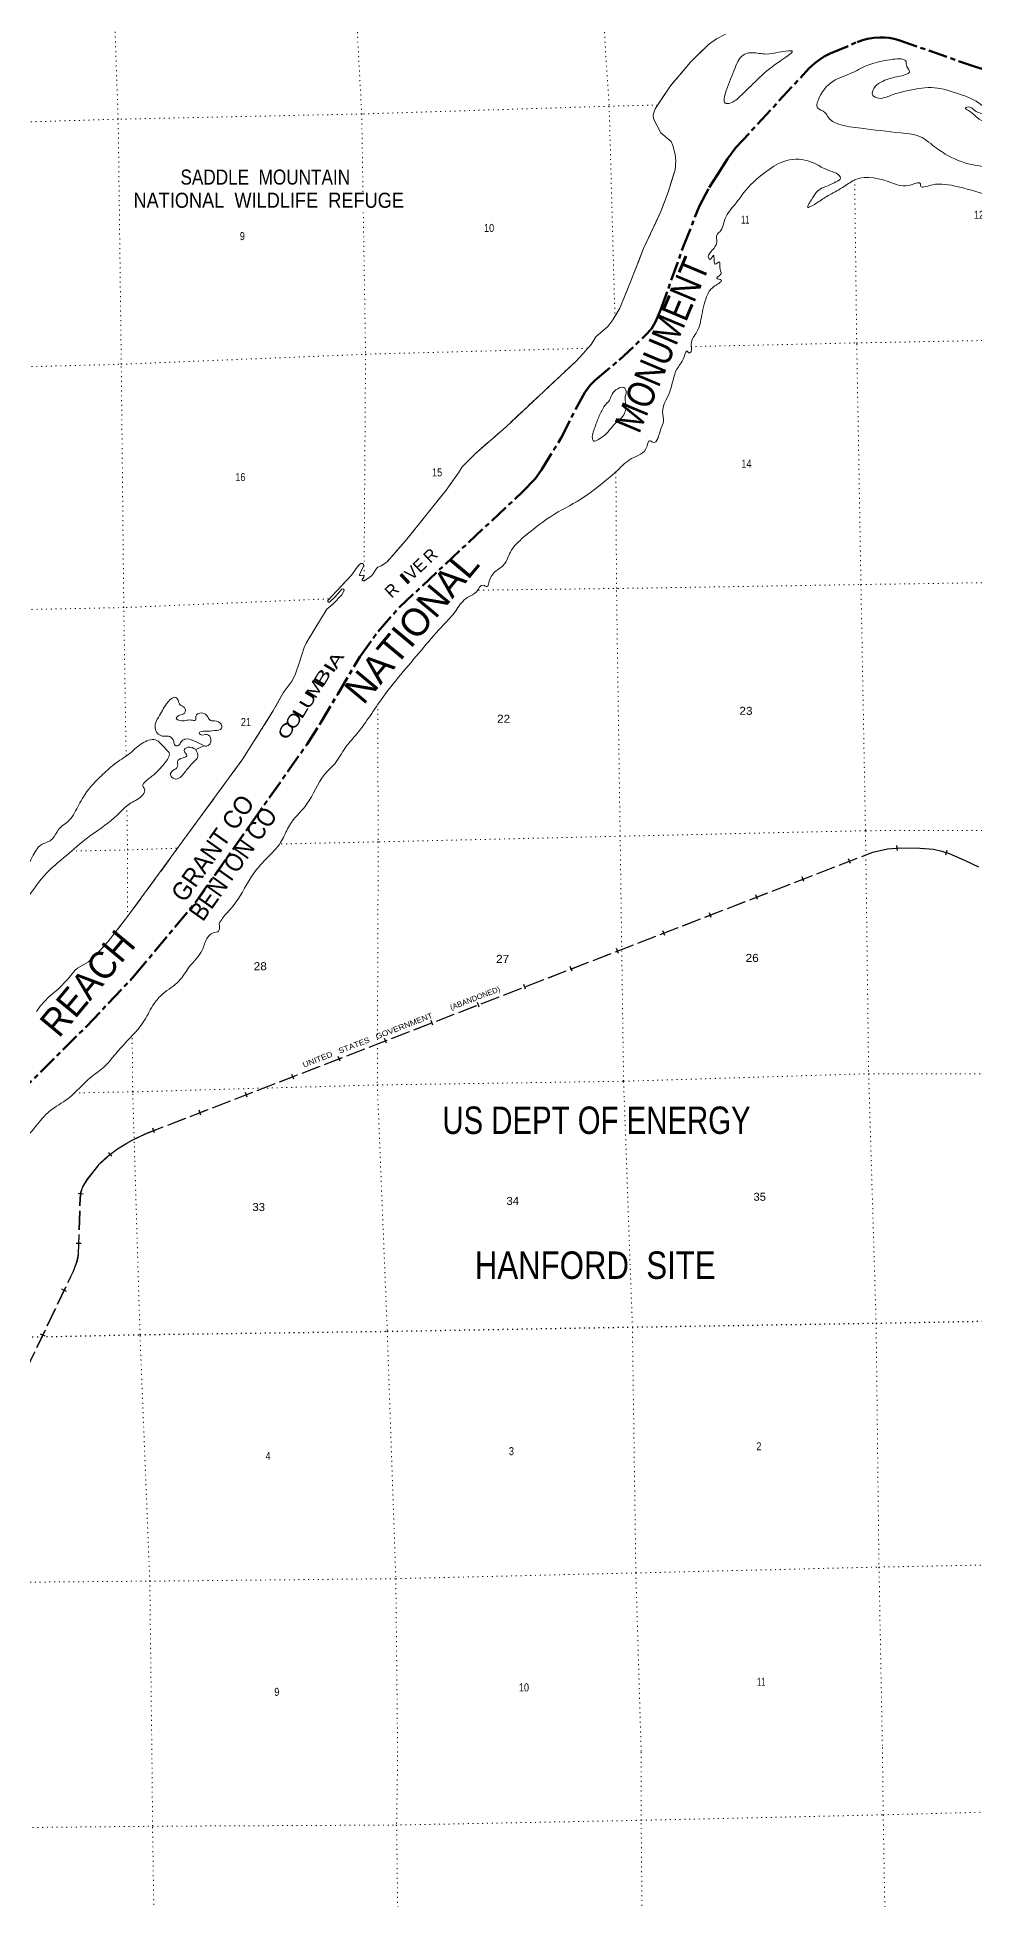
# Model space of a CAD drawing. Header units: feet. Extents: x 250644 to 505285, y -364975 to -177792.
# Drawn here: x 356077 to 376579, y -320889 to -280156 of the extents above; entities that cross this region are included whole.
import ezdxf
from ezdxf.enums import TextEntityAlignment as Align

# ---------------------------------------------------------------- set-up
doc = ezdxf.new("R2010")
doc.units = ezdxf.units.FT
doc.header["$LTSCALE"] = 70
for name, pattern in [('DOT_DASHED', [7.7, 5, -1.2, 0.3, -1.2]), ('DOTTED', [1.5, 0.3, -1.2]), ('LONG_DASH_SHORT_DASH', [9.9, 6, -1.2, 1.5, -1.2]), ('LONG_DASHED', [7.5, 6, -1.5])]:
    doc.linetypes.add(name, pattern=pattern)
for name, color, linetype, lineweight in [('11', 7, 'LONG_DASH_SHORT_DASH', 60), ('34', 7, 'Continuous', 25), ('39', 7, 'Continuous', 13), ('44', 7, 'DOT_DASHED', 13), ('6', 7, 'DOTTED', 25), ('63', 7, 'Continuous', 25), ('7', 7, 'DOTTED', 13)]:
    doc.layers.add(name, color=color, linetype=linetype, lineweight=lineweight)
doc.layers.add('12', color=7, linetype='Continuous')
doc.layers.add('41', color=7, linetype='Continuous')

msp = doc.modelspace()

# ---------------------------------------------------------------- linework, layer by layer
at = {"layer": '11'}
msp.add_lwpolyline([(355657.13, -303278.5), (357154.2, -301788.97), (358199.81, -300684.28), (359554.66, -299053.84), (361979.11, -295615.58), (362276.93, -295146.2), (362647.27, -294521.34), (363133.9, -293706.36), (363531.13, -293149.46), (363993.02, -292625.94), (366681.17, -290106.32), (366963.34, -289813.32), (367103.29, -289617.41), (367535.04, -288919.54), (367853.03, -288283.24), (368054.49, -287922.6), (368170.62, -287762.82), (368277.53, -287653.73), (368800.71, -287219.86), (369380.82, -286672.87), (369508.55, -286535.43), (369595.65, -286380.49), (369709.85, -286122.79), (370203.93, -284737.41), (370561.08, -283841.61), (370773.89, -283439.11), (370957.76, -283153.44), (371175.51, -282814.52), (371357.73, -282569.15), (372952.43, -280839.51), (373079.57, -280720.45), (373171.5, -280657.5), (373287.63, -280580.04), (373420.59, -280510.71), (374008.18, -280262.83), (374121.11, -280220.53), (374233.62, -280190.28), (374375.15, -280169.7), (374507.08, -280160.59), (374612.25, -280162.43), (374704.19, -280169.7), (374815.48, -280191.48), (374919.52, -280218.11), (376573.06, -280799.02), (377107.19, -280963.44)], dxfattribs=at)
at = {"layer": '34', "linetype": 'LONG_DASHED', "lineweight": 13}
msp.add_lwpolyline([(352221.48, -316864.42), (356872, -307142.48), (356948.9, -306935.6), (356968.42, -306842.81), (356979.83, -306763.77), (357021.92, -305545.96), (357036.75, -305416.78), (357075.79, -305299.57), (357175.58, -305140.44), (357441.84, -304798.99), (357583.38, -304667.13), (357680.99, -304584.11), (357832.29, -304471.79), (358038.99, -304346.48), (358154.4, -304281.32), (358442.04, -304143.46), (374350.21, -297983.08), (374672.66, -297909.92), (374958.64, -297889.02), (375387.64, -297895.9), (375674.07, -297919.56), (375856.18, -297959.39), (376017.24, -298008.23), (376368.65, -298162.05), (376656.59, -298301.25)], dxfattribs=at)
at = {"layer": '39'}
for points in [[(371130.95, -280090.77), (370929.28, -280194.26), (370758.51, -280315.21), (370362.25, -280699.01), (369927.11, -281217.37), (369590.3, -281718.94), (369548.67, -281850.01), (369554.26, -281939.64), (369711.99, -282243.01), (369939.04, -282439.64), (369977.86, -282525.25), (370024.4, -282716.69), (370039.91, -282856.4), (370025.47, -283058.16), (369873.43, -283544.27), (369714.75, -283968.32), (369336.69, -284774.79), (369066.09, -285470.22), (368820.78, -286079.29), (368664.47, -286338.65), (368555.38, -286484.12), (368290.22, -286706.6), (368189.37, -286877.71), (368012.39, -287073.45), (367863.23, -287236.92), (366337.47, -288665.46), (365644.7, -289272.43), (365367.21, -289550.66), (365286.1, -289683.54), (365022.44, -290060.31), (364130.73, -291167.33), (363734.09, -291620.24), (363703.31, -291653.57), (363597.37, -291714.5), (363524.67, -291744.42), (363499.43, -291771.37), (363422.22, -291892.2), (363385.06, -291935.87), (363236.77, -292043.92), (363207.97, -292043.27), (363186.36, -292028.28), (363180.81, -292016.07), (363215.91, -291965.94), (363219.02, -291940.06), (363215.46, -291919.85), (363165.29, -291928.25), (363134.29, -291925.32), (363124.47, -291921.63), (363120.95, -291916.57), (363164.27, -291824.06), (363217.46, -291713.44), (363215.34, -291684.5), (363206.66, -291679.74), (363197.53, -291665.45), (363156.4, -291666.07), (363129.1, -291679.74), (363075.03, -291742.59), (362948.16, -291923.92), (362625.82, -292261.06), (362428.93, -292477), (362428.83, -292500.95), (362438.79, -292502.44), (362446.55, -292512.79), (362469.48, -292512.75), (362586.97, -292399.63), (362748.03, -292220.04), (362772.31, -292223.03), (362786.5, -292247.8), (362777.48, -292287.71), (362741.28, -292352.35), (362544.26, -292554.26), (362412.66, -292663.48), (362363.9, -292739.58)], [(362363.9, -292739.58), (362268.13, -292889.04), (361957.9, -293405.35), (361912.31, -293502.97), (361808.93, -293826.39), (361725.22, -294075.4), (361654.1, -294232.37), (361451.63, -294494.44), (361232.44, -294896.91), (360573.27, -295940.01), (358054.14, -299386.11), (357619.36, -299942.54), (357345.51, -300243.08), (357334.8, -300237.31), (357201.47, -300374.61), (356959.64, -300516.75), (356895.65, -300569.05), (356748.92, -300756.84), (356533.96, -300974.92), (356326.86, -301143.39), (356140.7, -301345.19), (356060.32, -301461.52)]]:
    msp.add_lwpolyline(points, dxfattribs=at)
for points in [[(371151.92, -281304.99), (371337.92, -280824.08), (371551.37, -280524.4), (371717.84, -280494.29), (372013.68, -280522.85), (372294.64, -280485.34), (372509.33, -280452.65), (372589.77, -280455.7), (372500.5, -280553.13), (372189.56, -280769.67), (371767.87, -281136.11), (371452.04, -281447.06), (371230.71, -281594.27), (371122.18, -281595.57), (371098.95, -281503.5), (371139.2, -281342.42), (371151.92, -281304.99)], [(377644.34, -282542.66), (377394.2, -282291.05), (377229.79, -282160.53), (377098.08, -282073.78), (376966.78, -282021.16), (376779.55, -281997.31), (376589.06, -281871.12), (376438.94, -281758.49), (376375.97, -281705.04), (376407.86, -281682.58), (376532.91, -281717.21), (376610.09, -281782.53), (376813.82, -281840.31), (376967.03, -281876.61), (377013.06, -281860), (376917.57, -281776.83), (376657.97, -281587.22), (376154.78, -281368.43), (375632.79, -281256.26), (375060.87, -281335.41), (374736.38, -281429.65), (374483.85, -281490.91), (374344.27, -281418.3), (374374.66, -281273.39), (374533.79, -281134.97), (374878.16, -281022.42), (375104.49, -280955.45), (375152.31, -280920.75), (375092.53, -280799.01), (375077.12, -280688.78), (374789.06, -280638.04), (374347.94, -280729.67), (374181.81, -280787.88), (373946.12, -280911.16), (373530.17, -281088.82), (373179.1, -281476.48), (373143.63, -281699.75), (373301.61, -281798.23), (373377.37, -281911.75), (373588.1, -282049.74), (374091.81, -282146.07), (374961.42, -282248.04), (375427.01, -282350.85), (375617.58, -282483.06), (375935.93, -282710.1), (376513.62, -282940.05), (377037.26, -283022.08), (377656, -283184.65)], [(377666.46, -283900.37), (376980.59, -283651.13), (376216, -283425.44), (375660.68, -283381.93), (375470.31, -283430.39), (375399.84, -283421.2), (375391.09, -283363.09), (375208.35, -283377.33), (374757.61, -283338.59), (373974.8, -283267.7), (373723.37, -283419.28), (373403.97, -283601.79), (373170.58, -283749.14), (372967, -283868.03), (372940.99, -283878.38), (373007.27, -283708.95), (373229.37, -283459.35), (373411.41, -283386.89), (373539.26, -283321.12), (373644.68, -283229.51), (373620.02, -283185.64), (373403.6, -283075.82), (372928.58, -282858.69), (372402.1, -282873.05), (371982.97, -283119), (371527.92, -283552.08), (371347.98, -283797.16), (371120.74, -284119.09), (371001.66, -284409.62), (370944.1, -284470.53), (370936.08, -284637.26), (370813.94, -284841.49), (370761.46, -284988.67), (370787.91, -285014.45), (370861.15, -284921.23), (370880.7, -285041.44), (370903.74, -285117.45), (370993.59, -285068.19), (371009.74, -285238.64), (371036.87, -285320.62), (370941.67, -285426.16), (371030.61, -285467.25), (370895.46, -285593.35), (370734.98, -285785.99), (370611.73, -286229.14), (370503.65, -286597.82), (370380.35, -286872.33), (370344.44, -287059.47), (370318.29, -287057.78), (370291.7, -287019.95), (370222.87, -287145.25), (370063.37, -287418.19), (369902.73, -287928.03), (369753.16, -288355.43), (369771.65, -288553.96), (369715.35, -288717.25), (369536, -289010.5), (369467.27, -288979.21), (369412.44, -289098.31), (369072.03, -289371.42), (368771.55, -289621.96), (368441.32, -289904.99), (368040.98, -290208.93), (367390.27, -290586.14), (366720.93, -291084.04), (366423.49, -291418.86), (366288.01, -291683.48), (366086.99, -291848.51), (365951.25, -292091.05), (365916, -292167.76), (365827.2, -292138.72), (365682.24, -292285), (365504.71, -292397.55), (365413.04, -292462.9), (365203.27, -292734.43), (364915.71, -293055.09), (364477.62, -293560.24), (363598.33, -294644.86), (363031.01, -295432.62), (362817.05, -295690.15), (362582.18, -296046.31), (362353.93, -296285.95), (361975.77, -296924.88), (361634.91, -297326.48), (361552.19, -297466), (361399.06, -297766.96), (361085.81, -298124.06), (360760.89, -298513.42), (360348.8, -299172.84), (360130.7, -299420.39), (360055.81, -299543.75)], [(368236.8, -288791.24), (368332, -288521.08), (368435.79, -288294.99), (368502.88, -288191.8), (368566.43, -288128.8), (368646.81, -287961.2), (368772.01, -287843.26), (368904.34, -287815.57), (368955.93, -287925.37), (368934.87, -288011.94), (368951.17, -288194.44), (368883.8, -288440.17), (368742.74, -288576.37), (368663.38, -288661.64), (368524.62, -288821.91), (368349.32, -288952.5), (368247.23, -288987.86), (368216.33, -288925.99), (368236.8, -288791.24)], [(359725, -295651.05), (359514.71, -295549.19), (359303.16, -295509.57), (359219.48, -295570.8), (359160.12, -295647.8), (359091.71, -295642.6), (359060.49, -295554.65), (358976.81, -295451.26), (358840.02, -295442.87), (358724.9, -295398.08), (358659.76, -295165.98), (358754.08, -294988.18), (358937.43, -294692.88), (359109.1, -294594.45), (359168.46, -294682.07), (359201.5, -294753.94), (359300.76, -294816.99), (359298.18, -294935.47), (359174.21, -294989.15), (359118.67, -295050.05), (359197.69, -295101.3), (359442.76, -295088.31), (359537.25, -295089.18), (359544.21, -295000.77), (359635.88, -294935.42), (359787.31, -294989.81), (359867.03, -295099.27), (359951.54, -295106.28), (360099.19, -295180.8), (360108.26, -295265), (359956.17, -295321.04), (359753.3, -295333.51), (359617.07, -295371.29), (359645.65, -295407.08), (359790.38, -295407.35), (359876.14, -295516.73), (359777.4, -295662.46), (359725, -295651.05)], [(355651.55, -299207.24), (355624.49, -299131.28), (355515.65, -299106.49), (355481.95, -298980.42), (355628.46, -298631.35), (355969.56, -298085.21), (356161.32, -297819.91), (356385.12, -297710.82), (356551.11, -297475.95), (356777.89, -297280.49), (356892.5, -297118.51), (357085.27, -296770.89), (357445.83, -296336.94), (357579.02, -296214.88), (357771.97, -296047.94), (358072.96, -295839.55), (358361.58, -295605.21), (358660.06, -295521.32), (358895.8, -295731.29), (358959, -295804.81), (358851.37, -296045), (358625.13, -296284.61), (358444, -296431.33), (358386.91, -296530.39), (358423.89, -296596.2), (358385.24, -296723.14), (358126.11, -296902.92), (357764.15, -297222.46), (357178.54, -297663.13), (356714.89, -298050.15), (356221.86, -298499.75), (355776.58, -299075.25), (355652.78, -299206.51)], [(359545.72, -295733.23), (359369.63, -295685.44), (359288.05, -295754.67), (359345.75, -295870.42), (359247.85, -295919.78), (359146.23, -295993.27), (359147.6, -296105.68), (359044.16, -296195.26), (358990.95, -296282.22), (359078.52, -296375.52), (359303.92, -296232.28), (359466.43, -296041.62), (359587.15, -295885.58), (359545.09, -295733.52)], [(359725, -295651.05), (359653.04, -295684.04), (359545.09, -295733.52)], [(360055.81, -299543.75), (360039.7, -299706.55), (359921.59, -299746.12), (359788.37, -299866.17), (359684.95, -300122.37), (359401.95, -300487.13), (359174.58, -300799.03), (358826.18, -301076.25), (358631.81, -301291.39), (358421.15, -301655.28), (357891.96, -302271.95), (357761.14, -302424.09), (357523.16, -302689.94), (357238.39, -302910.18), (356753.49, -303367.71), (356346.78, -303643.62), (356049.24, -303970.42), (355717.9, -304327.73), (355249.13, -304789.09), (354774.47, -305427.18), (354553.52, -305606.5), (354188.58, -305845.77), (353870.68, -306150.73), (353560.83, -306622.22), (353134.33, -307089.09), (352744.66, -307443.09), (352705.8, -307553.97), (352556.34, -307660.16), (352295.42, -307858.03), (352048.35, -308037.67), (351525.59, -308357.14), (351219.13, -308611.77), (351152.18, -308727), (350993.65, -308913.6), (350945.16, -308894.11), (350825.04, -308933.7), (350465.52, -309122.72), (349840.64, -309475.53), (349857.03, -309666.05), (349753.79, -309936.31), (349530.79, -310111.64), (348897.73, -310452.51), (348506.39, -310670.02), (348394.82, -310751.66), (347771.12, -311036.2), (347155.29, -311306.6), (346815.18, -311439.17), (346596.12, -311514.92)]]:
    msp.add_spline(points, degree=3, dxfattribs=at)
at = {"layer": '44'}
for points in [[(371130.95, -280090.77), (370929.28, -280194.26), (370758.51, -280315.21), (370362.25, -280699.01), (369927.11, -281217.37), (369590.3, -281718.94), (369548.67, -281850.01), (369554.26, -281939.64), (369711.99, -282243.01), (369939.04, -282439.64), (369977.86, -282525.25), (370024.4, -282716.69), (370039.91, -282856.4), (370025.47, -283058.16), (369873.43, -283544.27), (369714.75, -283968.32), (369336.69, -284774.79), (369066.09, -285470.22), (368820.78, -286079.29), (368664.47, -286338.65), (368555.38, -286484.12), (368290.22, -286706.6), (368189.37, -286877.71), (368012.39, -287073.45), (367863.23, -287236.92), (366337.47, -288665.46), (365644.7, -289272.43), (365367.21, -289550.66), (365286.1, -289683.54), (365022.44, -290060.31), (364130.73, -291167.33), (363734.09, -291620.24), (363703.31, -291653.57), (363597.37, -291714.5), (363524.67, -291744.42), (363499.43, -291771.37), (363422.22, -291892.2), (363385.06, -291935.87), (363236.77, -292043.92), (363207.97, -292043.27), (363186.36, -292028.28), (363180.81, -292016.07), (363215.91, -291965.94), (363219.02, -291940.06), (363215.46, -291919.85), (363165.29, -291928.25), (363134.29, -291925.32), (363124.47, -291921.63), (363120.95, -291916.57), (363164.27, -291824.06), (363217.46, -291713.44), (363215.34, -291684.5), (363206.66, -291679.74), (363197.53, -291665.45), (363156.4, -291666.07), (363129.1, -291679.74), (363075.03, -291742.59), (362948.16, -291923.92), (362625.82, -292261.06), (362428.93, -292477), (362428.83, -292500.95), (362438.79, -292502.44), (362446.55, -292512.79), (362469.48, -292512.75), (362586.97, -292399.63), (362748.03, -292220.04), (362772.31, -292223.03), (362786.5, -292247.8), (362777.48, -292287.71), (362741.28, -292352.35), (362544.26, -292554.26), (362412.66, -292663.48), (362363.9, -292739.58)], [(362363.9, -292739.58), (362268.13, -292889.04), (361957.9, -293405.35), (361912.31, -293502.97), (361808.93, -293826.39), (361725.22, -294075.4), (361654.1, -294232.37), (361451.63, -294494.44), (361232.44, -294896.91), (360573.27, -295940.01), (358054.14, -299386.11), (357619.36, -299942.54), (357345.51, -300243.08), (357334.8, -300237.31), (357201.47, -300374.61), (356959.64, -300516.75), (356895.65, -300569.05), (356748.92, -300756.84), (356533.96, -300974.92), (356326.86, -301143.39), (356140.7, -301345.19), (356060.32, -301461.52)]]:
    msp.add_lwpolyline(points, dxfattribs=at)
at = {"layer": '6'}
msp.add_lwpolyline([(351192.77, -308650.95), (353028.63, -308644.21), (358323.93, -308530.34), (363732.29, -308457.28), (369090.16, -308364.74), (374421.97, -308278.54), (378069.14, -308212.58)], dxfattribs=at)
at = {"layer": '63'}
for p, q in [((373858.79, -298227.53), (373818.85, -298124.39)), ((374886.44, -297944.93), (374878.38, -297834.62)), ((375945.72, -298039.31), (375977.82, -297933.46)), ((372844.36, -298620.37), (372804.41, -298517.22)), ((371829.92, -299013.21), (371789.98, -298910.06)), ((370815.49, -299406.04), (370775.55, -299302.9)), ((369801.06, -299798.88), (369761.11, -299695.73)), ((368786.62, -300191.71), (368746.68, -300088.57)), ((367772.19, -300584.55), (367732.25, -300481.4)), ((366757.75, -300977.38), (366717.81, -300874.24)), ((365743.32, -301370.22), (365703.38, -301267.07)), ((364728.89, -301763.06), (364688.94, -301659.91)), ((363714.45, -302155.89), (363674.51, -302052.75)), ((362700.02, -302548.73), (362660.08, -302445.58)), ((361685.59, -302941.56), (361645.64, -302838.42)), ((360671.15, -303334.4), (360631.21, -303231.25)), ((359656.72, -303727.23), (359616.77, -303624.09)), ((358642.28, -304120.07), (358602.34, -304016.92)), ((357705.32, -304629.71), (357633.66, -304545.45)), ((357083.17, -305455.22), (356973.28, -305442.61)), ((357038.17, -306537.82), (356927.63, -306534)), ((356717.06, -307583.41), (356617.28, -307535.68)), ((356247.63, -308564.75), (356147.85, -308517.02))]:
    msp.add_line(p, q, dxfattribs=at)
at = {"layer": '63', "linetype": 'LONG_DASHED'}
msp.add_lwpolyline([(352217.88, -316862.43), (356868.22, -307140.88), (356944.95, -306934.46), (356964.38, -306842.09), (356975.74, -306763.41), (357017.83, -305545.65), (357032.73, -305415.89), (357072.06, -305297.81), (357172.22, -305138.08), (357438.81, -304796.21), (357580.65, -304664.07), (357678.44, -304580.9), (357830, -304468.38), (358036.92, -304342.94), (358152.5, -304277.68), (358440.41, -304139.69), (374349.01, -297979.15), (374672.05, -297905.85), (374958.52, -297884.92), (375387.84, -297891.8), (375674.68, -297915.5), (375857.21, -297955.42), (376018.66, -298004.38), (376370.36, -298158.33), (376658.73, -298297.73)], dxfattribs=at)
at = {"layer": '7'}
msp.add_line((368584.23, -281664.24), (368710.11, -286262.92), dxfattribs=at)
for points in [[(358020.12, -295873.46), (357969.55, -292628.7), (357914.83, -287307.31), (357847.58, -281947.93), (357659.22, -276712.47), (357593.13, -272079.03)], [(362883.75, -271988.1), (362894.03, -276583.27), (363173.02, -281833.7), (363200.69, -283563.15)], [(368226.5, -271898.47), (368248.09, -276481.82), (368584.23, -281664.24)], [(369643.76, -281639.33), (368584.23, -281664.24), (363173.02, -281833.7), (357847.58, -281947.93), (352494.56, -282108.66), (347219.53, -282236.34), (346165.97, -282281.83)], [(373952.73, -283269.96), (373998.52, -286866.97), (374090.67, -292125.67), (374190.35, -297506.75), (374259.09, -302823.95), (374421.97, -308278.54), (374484.91, -313613.88), (374559.68, -317562.36)], [(363207.45, -283985.57), (363257.09, -287088.48), (363223.3, -292053.73)], [(346245.14, -287513.87), (347279.55, -287497.43), (352593.74, -287449.59), (357914.83, -287307.31), (363257.09, -287088.48), (368116.98, -286957.78)], [(370368.19, -286922.34), (373992.17, -286840.95), (377715.19, -286771.83)], [(369283.64, -317648.01), (369167.68, -313742.07), (369092.24, -308370.74), (368900.09, -302988.77), (368824.8, -297629.49), (368744.79, -292212.04), (368732.06, -289655.31)], [(362551.36, -292433.92), (357969.55, -292628.7), (354951.17, -292690.24)], [(365725.17, -292248.35), (368776.94, -292211.65), (374090.67, -292125.67), (377802.63, -292068.67)], [(363522.01, -294745.16), (363533.65, -297753.34), (363513.94, -303069.6), (363732.29, -308457.28), (363918.75, -313867.42), (363958.63, -317733.22)], [(358049.78, -299391.69), (358052.17, -297929.67), (358037.43, -296984.14)], [(377892.3, -297500), (374188.36, -297508.78), (368824.8, -297629.49), (363533.65, -297753.34), (361373.1, -297800.09)], [(356819.67, -297955.26), (358052.17, -297929.67), (359145.85, -297892.68)], [(358585.76, -317817.94), (358538.31, -313922.08), (358323.93, -308530.34), (358164.82, -303220.25), (358153.56, -301967.38)], [(356888.19, -303244.46), (358164.82, -303220.25), (363513.94, -303069.6), (368900.09, -302988.77), (374259.09, -302823.95), (377980.2, -302825.04)], [(346646.17, -314016.19), (347845.79, -314032.6), (353189.88, -313964.32), (358538.31, -313922.08), (363918.75, -313867.42), (369167.68, -313742.07), (374484.91, -313613.88), (378157.14, -313543.26)], [(369643.58, -340481.58), (369497.01, -335096.09), (369429.84, -329814.18), (369332.06, -324486.4), (369284.4, -319152.11), (369283.64, -317648.01)], [(374559.68, -317562.36), (374576.37, -319031.47), (374672.53, -324395.38), (374768.23, -329717.15), (374831.95, -332700.29)], [(358972.54, -340649.48), (358864.61, -335125.11), (358765.61, -329869.61), (358678.19, -324571.84), (358598.9, -319282.02), (358585.76, -317817.94)], [(363958.63, -317733.22), (363936.02, -319253.25), (364005.22, -324537.15), (364092.63, -329834.92), (364175.79, -335110.65), (364303.14, -340574.61)], [(346726.48, -319324.05), (347946.86, -319351.38), (353245.98, -319335.03), (358598.9, -319282.02), (363917.98, -319255.44), (369284.4, -319152.11), (374576.37, -319031.47), (378246.19, -318937.8)]]:
    msp.add_lwpolyline(points, dxfattribs=at)

# ---------------------------------------------------------------- texts
at = {"layer": '12'}
for s, width, p in [('GRANT CO', 0.95, (359302.66, -299101.01)), ('BENTON CO', 0.9, (359699.47, -299514.85))]:
    msp.add_text(s, height=400, rotation=54.811, dxfattribs=dict(at, width=width)).set_placement(p)
at = {"layer": '41'}
for s, p in [('E', (364530.68, -291804.1)), ('R', (364765.7, -291586.54)), ('V', (364352, -291967.9)), ('R', (363920.92, -292349.93))]:
    msp.add_text(s, height=266.2, rotation=43.146, dxfattribs=at).set_placement(p, align=Align.CENTER)
for s, rotation, width, p in [('I', 43.146, 2.25, (364206.78, -292093.93)), ('A', 59.158, 1.45, (362712.62, -293844.11)), ('B', 59.158, 1.6, (362421.37, -294223.3)), ('I', 59.158, 1.75, (362586, -294015.07)), ('U', 59.346, 1.4, (362106.86, -294721.05)), ('M', 59.346, 1.3, (362259.13, -294476.08)), ('L', 59.346, 1.55, (361940.52, -294956.3)), ('C', 57.605, 1.4, (361630.6, -295395.44)), ('O', 57.605, 1.3, (361793.83, -295173.44))]:
    msp.add_text(s, height=266.2, rotation=rotation, dxfattribs=dict(at, width=width)).set_placement(p, align=Align.CENTER)
at = {"layer": '44'}
for s, width, p in [('SADDLE  MOUNTAIN', 0.85, (359209.29, -283378.97)), ('NATIONAL  WILDLIFE  REFUGE', 0.9, (358182.36, -283886.03))]:
    msp.add_text(s, height=330, dxfattribs=dict(at, width=width)).set_placement(p)
for s, rotation, width, p in [('MONUMENT', 67.245, 0.85, (370015.45, -286997.91)), ('REACH', 50.211, 0.95, (357404.75, -301037.2))]:
    msp.add_text(s, height=600, rotation=rotation, dxfattribs=dict(at, width=width)).set_placement(p, align=Align.CENTER)
msp.add_text('NATIONAL', height=600, rotation=50.147, dxfattribs=at).set_placement((364495.25, -293238.07), align=Align.CENTER)
for s, width, p in [('US DEPT OF ENERGY', 0.8, (368307.21, -304141.25)), ('HANFORD  SITE', 0.85, (368279.44, -307310.82))]:
    msp.add_text(s, height=600, dxfattribs=dict(at, width=width)).set_placement(p, align=Align.CENTER)
at = {"layer": '63'}
msp.add_text('(ABANDONED)', height=120, rotation=21.169, dxfattribs=at).set_placement((365671.63, -301226.6), align=Align.CENTER)
at = {"layer": '63', "width": 1.15}
msp.add_text('UNITED   STATES   GOVERNMENT', height=120, rotation=21.169, dxfattribs=at).set_placement((363322.92, -302143.83), align=Align.CENTER)
at = {"layer": '7'}
for s, width, p in [('10', 0.85, (365847.1, -284413.49)), ('11', 0.65, (371467.87, -284233.37)), ('12', 0.85, (376560.83, -284127.22)), ('9', 0.85, (360507.02, -284592.69)), ('15', 0.85, (364711.03, -289760.42)), ('14', 0.85, (371475, -289571.42)), ('16', 0.85, (360409.17, -289862.74)), ('23', 1.1, (371433.08, -294974.61)), ('21', 0.85, (360531.04, -295220.29)), ('22', 1.1, (366133.19, -295147.99)), ('26', 1.1, (371569, -300378.18)), ('28', 1.1, (360811.6, -300560.23)), ('27', 1.1, (366112.1, -300399.45)), ('35', 1.05, (371740.05, -305602.59)), ('33', 1.05, (360783.94, -305826.48)), ('34', 1.05, (366338.89, -305693.31)), ('4', 0.85, (361069.8, -311270.12)), ('3', 0.85, (366391.64, -311166.13)), ('2', 0.85, (371803.01, -311061.03)), ('11', 0.65, (371816.9, -316209.63)), ('9', 0.85, (361260.36, -316429.97)), ('10', 0.85, (366610.16, -316332.47))]:
    msp.add_text(s, height=175, dxfattribs=dict(at, width=width)).set_placement(p)

doc.saveas('drawing.dxf')
